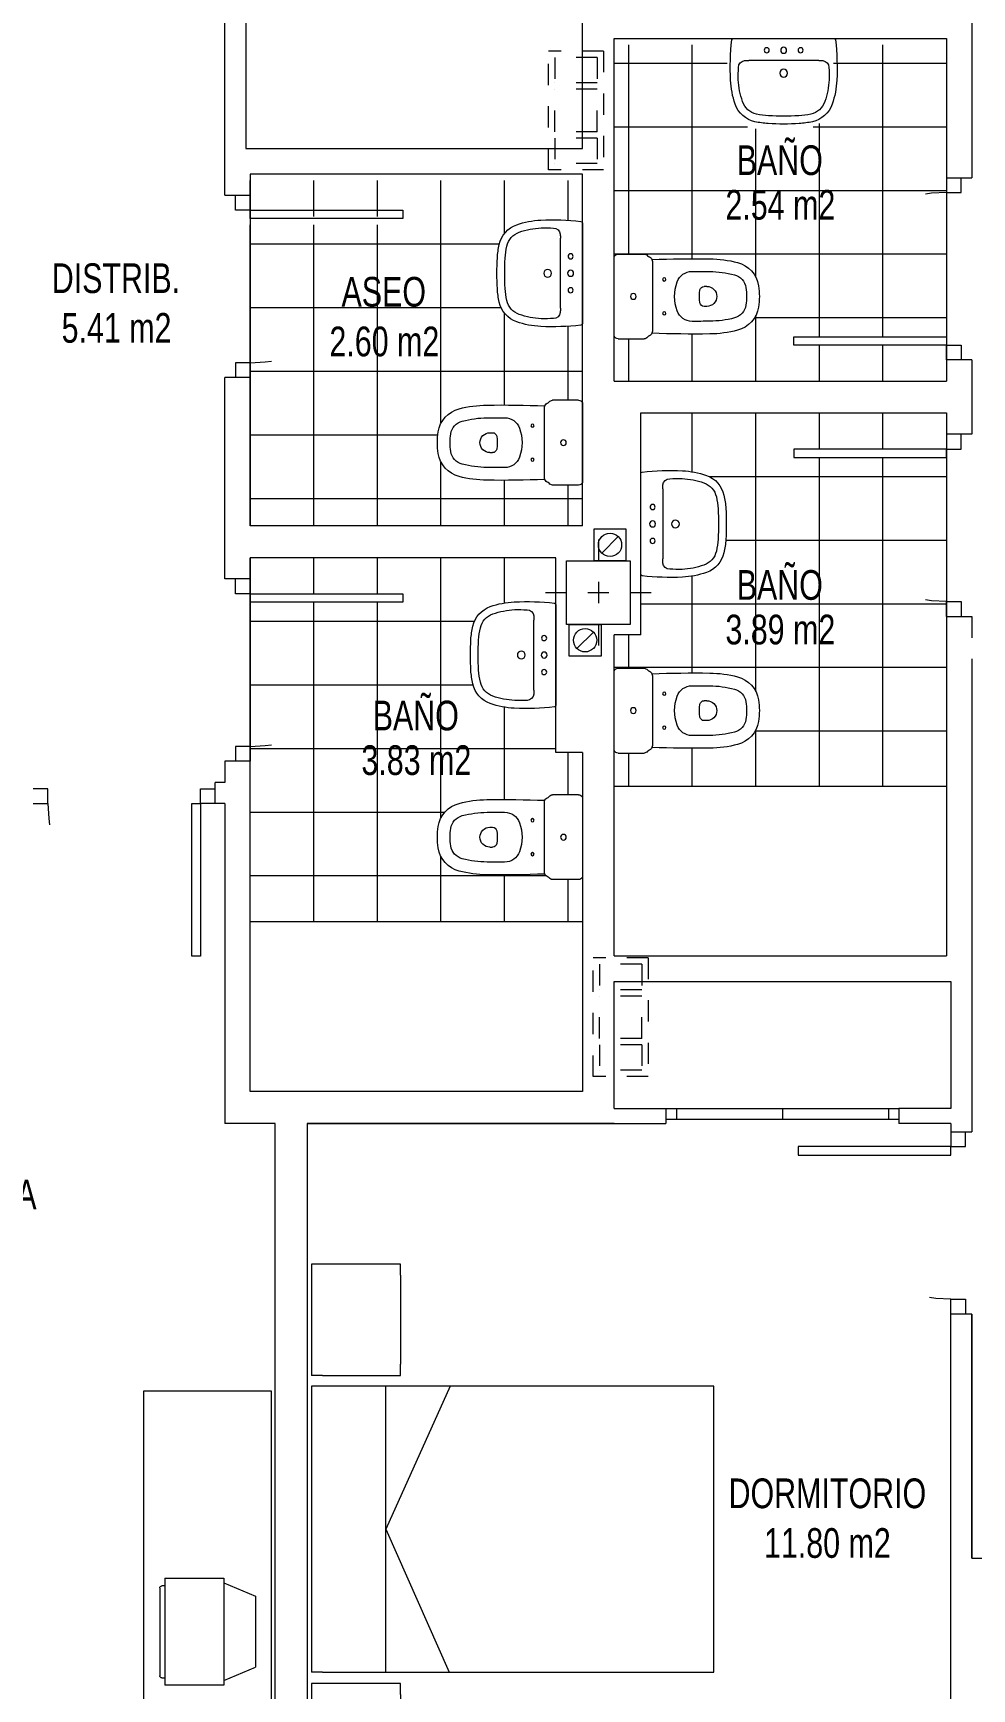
# Model space of a CAD drawing. Header units: millimetres. Extents: x 1426 to 1585, y -58 to 4.
# Drawn here: x 1455.03 to 1459.46, y -51.8 to -43.99 of the extents above; entities that cross this region are included whole.
import ezdxf
from ezdxf.enums import TextEntityAlignment as Align

# ---------------------------------------------------------------- set-up
doc = ezdxf.new("R2010")
doc.units = ezdxf.units.MM
doc.header["$LTSCALE"] = 0.35
for name, pattern in [('DASHDOT', [1, 0.5, -0.25, 0, -0.25]), ('HIDDEN', [0.375, 0.25, -0.125]), ('PUNTOS', [6.35, 0, -6.35])]:
    doc.linetypes.add(name, pattern=pattern)
for name, color, linetype, lineweight in [('BAJANTES', 9, 'Continuous', 0), ('BARRIDO_PUERTA', 251, 'PUNTOS', 0), ('CARPINTERIA', 4, 'Continuous', 0), ('ESCALERAS', 7, 'Continuous', 0), ('GRAFISMOS', 8, 'DASHDOT', 0), ('MUEBLES', 7, 'Continuous', 0), ('MUROS', 1, 'Continuous', 0), ('OCULTO', 11, 'HIDDEN', 0), ('PILARES', 7, 'Continuous', 0), ('SANITARIOS', 7, 'Continuous', 0), ('SOLERIA', 251, 'Continuous', 0), ('SUPERFICIES', 2, 'Continuous', 0), ('TEXTOS', 3, 'Continuous', 0)]:
    doc.layers.add(name, color=color, linetype=linetype, lineweight=lineweight)
doc.styles.add('SWIS721 Lt', font='swisscl.ttf')

# ---------------------------------------------------------------- blocks, each defined once
blk = doc.blocks.new('SHUNT 56x21 OCULTO')
at = {"layer": 'OCULTO'}
for p, q in [((0, 0.2599999999999909), (0, 0)), ((0.5599999999999454, 0.2599999999996783), (0, 0.2599999999999909)), ((0.5599999999999454, 0.2599999999996783), (0.5599999999999739, -1.56319401867222e-13)), ((0.1500000000000909, 0.2300000000000182), (0.0300000000000864, 0.2300000000000182)), ((0.0300000000000864, 0.2300000000000182), (0.0300000000000864, 0.02999999999997272)), ((0.1500000000000909, 0.2300000000000182), (0.1500000000000909, 0.02999999999997272)), ((0.1800000000000637, 0.2300000000000182), (0.1800000000000637, 0.02999999999997272)), ((0.1800000000000637, 0.2300000000000182), (0.3799999999999955, 0.2300000000000182)), ((0.3799999999999955, 0.2300000000000182), (0.3799999999999955, 0.02999999999997272)), ((0.5299999999999727, 0.2299999999998477), (0.4099999999999682, 0.2299999999998477)), ((0.4099999999999682, 0.2299999999998477), (0.4099999999999682, 0.02999999999980218)), ((0.5299999999999727, 0.2299999999998477), (0.5299999999999727, 0.02999999999980218)), ((0, 0), (0.5599999999999739, -1.56319401867222e-13)), ((0.1500000000000909, 0.02999999999997272), (0.0300000000000864, 0.02999999999997272)), ((0.1800000000000637, 0.02999999999997272), (0.3799999999999955, 0.02999999999997272)), ((0.5299999999999727, 0.02999999999980218), (0.4099999999999682, 0.02999999999980218))]:
    blk.add_line(p, q, dxfattribs=at)
blk = doc.blocks.new('PILAR 30x30')
at = {"layer": 'GRAFISMOS', "ltscale": 0.5}
for p, q in [((0, 0.2499999999999858), (0, -0.2499999999999858)), ((0.2499999999999716, 0), (-0.25, 0))]:
    blk.add_line(p, q, dxfattribs=at)
at = {"layer": 'PILARES'}
blk.add_lwpolyline([(0.1499999999999773, -0.1500000000000021), (0.1499999999999773, 0.149999999999995), (-0.1500000000000057, 0.149999999999995), (-0.1500000000000057, -0.1500000000000021)], close=True, dxfattribs=at)
blk = doc.blocks.new('S INODORO1')
at = {"layer": 'SANITARIOS'}
for p, q in [((0.1882334308126161, 0), (-0.1882334308126303, 0)), ((-0.1999999999999886, -0.01822664579822231), (-0.1999999999999886, -0.1409999999999627)), ((0.1999999999999886, -0.01822664579822231), (0.1999999999999886, -0.1409999999999627)), ((-0.1918808964199457, -0.156575817573966), (-0.1880054885781419, -0.1619811544979335)), ((-0.163999997858383, -0.17999999999995), (0.1639999999999873, -0.17999999999995)), ((0.1918808985615499, -0.156575817573966), (0.1880054907197461, -0.1619811544979335)), ((-0.04699999999999704, -0.4369999973025642), (-0.04699999999999704, -0.4242945784064887)), ((0.04699999999999704, -0.4369999973025642), (0.04699999999999704, -0.4242945784064887))]:
    blk.add_line(p, q, dxfattribs=at)
blk.add_lwpolyline([(0.1177193807845924, -0.3673107612016917, 0.3145851973718788), (0.0683515056235251, -0.2970423673297677)], format="xyb", dxfattribs=at)
for centre, radius in [((0, -0.09000000000003183), 0.0135), ((0, -0.09000000000003183), 0.0135), ((-0.0800000000000125, -0.23599999999999), 0.0075), ((0.0800000000000125, -0.23599999999999), 0.0075)]:
    blk.add_circle(centre, radius, dxfattribs=at)
for centre, radius, start, end in [((0.1800000000000068, -0.01822664579822231), 0.02, 0, 65.69011829601511), ((-0.1800000000000068, -0.01822664579822231), 0.02, 114.3098817039974, 180), ((-0.1810000000000116, -0.1409999999999627), 0.019, 180, 235.0627641955378), ((0.1810000021416158, -0.1409999999999627), 0.019, 304.9372358044623, 0), ((-0.1639999999999873, -0.1549999999999727), 0.025, 196.2152195323952, 246.6223783547732), ((5.322258117191922, -0.382957534321692), 5.5, 177.8638331676418, 180.7094562231261), ((-0.163999997858383, -0.1549999999999727), 0.025, 246.6223783547732, 270.000004908241), ((0.1639999999999873, -0.1549999999999727), 0.025, 269.999995091759, 293.3776216452268), ((0.1640000021415915, -0.1549999999999727), 0.025, 293.3776216452268, 343.7847804676048), ((-5.322258117191922, -0.3829575343216884), 5.5, 359.2905437768738, 2.136166832358183), ((-0.04271969101469608, -0.3675264795811017), 0.075, 109.9839884045838, 179.8352030700626), ((0, -0.4850000000000136), 0.2, 70.01601159542828, 109.9839884045838), ((5.322258117191922, -0.382957534321692), 5.44, 179.8352030700626, 180.7094562231265), ((-5.322258117191922, -0.3829575343216884), 5.44, 359.2905437768735, 0.1647969299373794), ((0.3726375855731305, -0.4442485856892517), 0.55, 180.7094562231261, 194.5394939202496), ((0.3726375855731305, -0.4442485856892517), 0.49, 180.7094562231265, 194.5394939202496), ((-0.02700000000001523, -0.4242945784064887), 0.02, 99.71514937207024, 180), ((0, -0.4370000000000118), 0.047, 179.999996711712, 270), ((0, -0.5819999999999936), 0.18, 80.2848506279215, 99.71514937207024), ((0, -0.4370000000000118), 0.047, 270, 3.288288058078042e-06), ((0.02700000000001523, -0.4242945784064887), 0.02, 1.017777498068325e-13, 80.28485062792974), ((-0.3726375855731305, -0.4442485856892517), 0.49, 345.4605060797502, 359.2905437768735), ((-0.3726375855731305, -0.4442485856892517), 0.55, 345.4605021030711, 359.2905437768738), ((-0.03003993384598402, -0.5486842853060807), 0.134, 194.5394815747347, 261.1838169393084), ((-0.03003993384598402, -0.5486842853060807), 0.074, 194.5394815747347, 261.1838169393084), ((0, -0.3550000000000182), 0.27, 261.1838164021437, 278.8161839650988), ((0.03003993384598402, -0.5486842853060807), 0.074, 278.8161830606915, 345.4605184252652), ((0.03003993384598402, -0.5486842853060807), 0.134, 278.8161830606915, 345.4605021030711), ((0, -0.3550000000000182), 0.33, 261.1838164021437, 278.816183965098)]:
    blk.add_arc(centre, radius, start, end, dxfattribs=at)
blk = doc.blocks.new('S LAVABO1')
at = {"layer": 'SANITARIOS'}
for p, q in [((0.2960817150196817, 0), (-0.2960817150196817, 0)), ((-0.2065305105095376, -0.1299999999999955), (0.206530511432959, -0.1299999999999955))]:
    blk.add_line(p, q, dxfattribs=at)
for centre, radius in [((-0.1000000000000227, -0.07000000000005002), 0.015), ((0, -0.07000000000005002), 0.0175), ((0.1000000000000227, -0.07000000000005002), 0.015), ((0, -0.2050000000000409), 0.023)]:
    blk.add_circle(centre, radius, dxfattribs=at)
for centre, radius, start, end in [((-0.2960817150196817, -0.009999999999990905), 0.01, 90, 173.6261614113595), ((0.2960817150196817, -0.009999999999990905), 0.01, 6.373838588640401, 90), ((1.184708166736641, -0.1754125934993453), 1.5, 173.6261614113596, 182.6930360595679), ((-1.184708166736641, -0.1754125934993453), 1.5, 357.3069639404321, 6.3738385886403), ((1.186135394913322, -0.2209411878851597), 1.454, 178.0233761962638, 180.8979986071595), ((-0.2269999999999754, -0.1710000000000491), 0.04, 95.59371676879408, 179.6994568863144), ((-0.2065305105095376, -0.3799999999999955), 0.25, 90.00000021162609, 95.59371676879408), ((0.2065305105095376, -0.3799999999999955), 0.25, 84.4062832312059, 89.99999978837394), ((0.2269999999999754, -0.1710000000000491), 0.04, 0.3005431136856259, 84.4062832312059), ((-1.186135394913322, -0.2209411878851597), 1.454, 359.1020013928405, 1.97662380373624), ((0.18581257366111, -0.2223976351006058), 0.5, 182.6930360595679, 199.340620271271), ((0.18581257366111, -0.2223976351006058), 0.454, 182.6930360595679, 199.340620271271), ((-0.18581257366111, -0.2223976351006058), 0.454, 340.659379728729, 357.3069639404321), ((-0.18581257366111, -0.2223976351006058), 0.5, 340.659379728729, 357.3069639404321), ((-0.1349999999999909, -0.3350000000000364), 0.16, 199.34062003409, 257.4428701847792), ((-0.1349999999999909, -0.3350000000000364), 0.114, 199.34062003409, 257.4428701847792), ((0.1349999999999909, -0.3350000000000364), 0.114, 282.5571298152208, 340.6593799659099), ((0.1349999999999909, -0.3350000000000364), 0.16, 282.5571298152208, 340.6593799659099), ((-0.06107958876236808, -0.003132898885041868), 0.454, 257.4428701847792, 266.4982176842357), ((0, 0.9950000000000045), 1.454, 266.4982176842357, 273.5017823157644), ((0.06107958876236808, -0.003132898885041868), 0.454, 273.5017823157644, 282.5571298152208), ((-0.06107958876236808, -0.003132898885041868), 0.5, 257.4428701847792, 266.4982176842357), ((0, 0.9950000000000045), 1.5, 266.4982176842357, 273.5017823157644), ((0.06107958876236808, -0.003132898885041868), 0.5, 273.5017823157644, 282.5571298152208)]:
    blk.add_arc(centre, radius, start, end, dxfattribs=at)
blk = doc.blocks.new('M TV')
at = {"layer": 'MUEBLES'}
for p, q in [((-0.2303601654439262, -0.1722289567064763), (-0.1675274438043743, -0.02284145670637372)), ((0.1675274438043743, -0.02284145670637372), (-0.1675274438043743, -0.02284145670637372)), ((0.2303601654439262, -0.1722289567064763), (0.1675274438043743, -0.02284145670637372)), ((-0.2523437499999091, -0.1722289567064763), (-0.2523437499999091, -0.4495745455965334)), ((0.2523437499999091, -0.1722289567064763), (-0.2523437499999091, -0.1722289567064763)), ((0.2523437499999091, -0.4495745455965334), (0.2523437499999091, -0.1722289567064763)), ((0.2523437499999091, -0.4495745455965334), (-0.2523437499999091, -0.4495745455965334)), ((0.2154409661770842, -0.4495745455965334), (0.2154409661770842, -0.4643129869309632)), ((0.2053472161769605, -0.4744067369306322), (-0.2089433424189338, -0.4744067369306322))]:
    blk.add_line(p, q, dxfattribs=at)
blk.add_lwpolyline([(-0.2190370924190574, -0.4643129869309632), (-0.2190370924190574, -0.4495745455965334)], dxfattribs=at)
for centre, start, end in [((-0.2087955824222263, -0.4643129869309632), 180, 270), ((0.2054949761741227, -0.4643129869309632), 270, 0)]:
    blk.add_arc(centre, 0.01009374999999807, start, end, dxfattribs=at)
blk = doc.blocks.new('bajante')
at = {"layer": 'BAJANTES'}
blk.add_line((-0.03889087296533944, -0.03889087296518312), (0.03889087296511207, 0.03889087296535365), dxfattribs=at)
blk.add_circle((0, 0), 0.055, dxfattribs=at)
blk = doc.blocks.new('A$C70ED1BAF')
at = {"layer": 'MUEBLES'}
for p, q in [((6.757653636668692e-07, 2.504010243155619), (0.4203018946498105, 2.504010243155619)), ((6.757653636668692e-07, 1.978633719550032), (6.757653636668692e-07, 2.504010243155619)), ((0.4203018946498105, 2.504010243155619), (0.4203018946498105, 2.451472590795049)), ((0.4203018946498105, 2.031171371910602), (0.4203018946498105, 2.451472590795049)), ((0.4203018946498105, 2.031171371910602), (0.4203018946498105, 1.978633719550032)), ((0.05253832812593373, 1.978633719550032), (6.757653636668692e-07, 1.978633719550032)), ((0.4203018946498105, 1.978633719550032), (0.05253832812593373, 1.978633719550032)), ((0.05253832812593373, 1.926096067189462), (6.757653636668692e-07, 1.926096067189462)), ((6.757653636668692e-07, 0.5760960671894679), (6.757653636668692e-07, 1.926096067189462)), ((0.05253832812593373, 1.926096067189462), (1.900000675765341, 1.926096067189462)), ((0.3515605242454285, 1.251096067189465), (0.6507561629969132, 1.926096067189462)), ((0.3515605242454285, 1.926096067189462), (0.3515605242454285, 0.5760960671894679)), ((1.900000675765341, 1.926096067189462), (1.900000675765341, 0.5760960671894679)), ((0.6560701479028239, 0.5760960671894679), (0.3515605242454285, 1.251096067189465)), ((0.05253832812593373, 0.5760960671894679), (6.757653636668692e-07, 0.5760960671894679)), ((1.900000675765341, 0.5760960671894679), (0.05253832812593373, 0.5760960671894679)), ((0.05253832812593373, 0.5253766928542234), (6.757653636668692e-07, 0.5253766928542234)), ((6.757653636668692e-07, 1.692486364390788e-07), (6.757653636668692e-07, 0.5253766928542234)), ((0.05253832812593373, 0.5253766928542234), (0.4203018946498105, 0.5253766928542234)), ((0.4203018946498105, 0.5253766928542234), (0.4203018946498105, 0.4728390404936533)), ((0.4203018946498105, 0.0525378216092065), (0.4203018946498105, 0.4728390404936533)), ((0.4203018946498105, 1.692486364390788e-07), (6.757653636668692e-07, 1.692486364390788e-07)), ((0.4203018946498105, 0.0525378216092065), (0.4203018946498105, 1.692486364390788e-07))]:
    blk.add_line(p, q, dxfattribs=at)
blk = doc.blocks.new('C P072')
at = {"layer": 'BARRIDO_PUERTA'}
blk.add_arc((0.06790447680714351, -0.0008679941265654634), 0.722096044878664, 0.06887229536583446, 86.65797362140653, dxfattribs=at)
at = {"layer": 'CARPINTERIA'}
for p, q in [((0.07000000000016371, 0.7200000000002547), (0.1100000000005821, 0.7200000000002547)), ((0.07000000000016371, 0), (0.07000000000016371, 0.7200000000002547)), ((0.1100000000005821, 0.7200000000002547), (0.1100000000005821, 0)), ((0, 0), (0.07000000000016371, 0)), ((0.1100000000005821, 0), (0.07000000000016371, 0)), ((0.07000000000016371, 0), (0.07000000000016371, -0.07000000000016371)), ((0.7900000000004184, 0), (0.7900000000004184, -0.07000000000016371)), ((0.8600000000005821, -9.094947017729282e-13), (0.7900000000004184, 0)), ((0.07000000000016371, -0.07000000000016371), (0, -0.07000000000016371)), ((0.7900000000004184, -0.07000000000016371), (0.8600000000005821, -0.07000000000061846))]:
    blk.add_line(p, q, dxfattribs=at)
blk = doc.blocks.new('ARMARIO 2H')
at = {"layer": 'CARPINTERIA'}
for p, q in [((0, 0.04999999999999716), (1.099999999999909, 0.04999999999999716)), ((0, 0), (1.099999999999909, 0)), ((0.04999999999995453, 0.04999999999999716), (0.04999999999995453, 0)), ((0.5499999999999545, 0.04999999999999716), (0.5499999999999545, 0)), ((1.049999999999955, 0.04999999999999716), (1.049999999999955, 0))]:
    blk.add_line(p, q, dxfattribs=at)

msp = doc.modelspace()

# ---------------------------------------------------------------- hatches: boundary and pattern name
at = {"layer": 'SOLERIA'}
h = msp.add_hatch(dxfattribs=at)
h.set_pattern_fill('ANSI37', color=256, scale=2.4, angle=45, style=0)
h.set_pattern_definition([(90, (1459.343074115001, -45.63249896577871), (0.3000000000000001, 5.551115123125783e-17), []), (7.016477563892657e-15, (1459.343074115001, -45.63249896577871), (5.551115123125785e-17, -0.3), [])])
h.paths.add_polyline_path([(1457.774759775129, -44.04546500203821), (1458.322051573051, -44.0454650020382, 0.3819936691663465), (1458.314101023351, -44.05257688073088, 0.03958235651460598), (1458.308008766766, -44.24217712675961, 0.07276681690467299), (1458.330140446748, -44.35585648058927, 0.2590936280422781), (1458.423088084366, -44.4384032048111, 0.03953198113714833), (1458.485621438553, -44.44722448070031, 0.03056833146390186), (1458.632212451581, -44.44722448070033, 0.03953198113685166), (1458.694745805768, -44.43840320481127, 0.259093628044552), (1458.787693443386, -44.35585648058877, 0.07276681690441487), (1458.809825123368, -44.24217712675949, 0.03958235651453176), (1458.803732866783, -44.05257688073111, 0.3819936691899143), (1458.795782317083, -44.0454650020382), (1459.343074115002, -44.04546500203818), (1459.343074115002, -44.672498965778), (1459.343074115002, -44.74249896577837, 0.3968827745499991), (1458.623074115001, -45.42249896577809), (1458.623074115001, -45.46249896577852), (1459.343074115001, -45.46249896577851), (1459.343074115001, -45.53249896577867), (1459.343074115001, -45.63249896577869), (1457.774759775128, -45.63249896577872), (1457.774759775128, -45.42073239659261, 0.2947433310892977), (1457.792986420926, -45.43249896577872), (1457.915759775127, -45.43249896577872, 0.2449887211929895), (1457.931335592702, -45.42437986219838), (1457.936740929625, -45.42050445435687, 0.2235592800724317), (1457.95270751693, -45.40641870096488, 0.0124170109987162), (1458.225818477635, -45.40981921705215, 0.06041829651556675), (1458.357084405983, -45.3922475236684, 0.299274096315954), (1458.455860867734, -45.28307640541721, 0.07708787595138099), (1458.455860867734, -45.18192152614027, 0.2992740963171483), (1458.357084405983, -45.07275040788889, 0.06041829651522308), (1458.225818477635, -45.05517871450533, 0.01241701095727827), (1457.952707517841, -45.05857923055858, 0.2235593041810394), (1457.936740929625, -45.04449347505899), (1457.931335592701, -45.04061806721718, 0.2449887056173604), (1457.915759775127, -45.03249896577874), (1457.792986420925, -45.03249896577874, 0.2947433310818954), (1457.774759775128, -45.04426553496437)])
h.paths.add_polyline_path([(1459.343074115002, -44.74249896577837), (1459.343074115001, -45.4224989657781), (1458.623074115001, -45.42249896577809, -0.3968827745499081)], flags=17)
h = msp.add_hatch(dxfattribs=at)
h.set_pattern_fill('ANSI37', color=256, scale=2.4, angle=45, style=0)
h.set_pattern_definition([(90, (1456.056458757405, -44.68546500203601), (0.3000000000000001, 5.551115123125783e-17), []), (7.016477563892657e-15, (1456.056458757405, -44.68546500203601), (5.551115123125785e-17, -0.3), [])])
h.paths.add_polyline_path([(1456.056458757405, -44.8954650020367), (1456.776458757405, -44.8954650020367, -0.3968827745496298), (1456.056458757405, -45.57546500203641)], flags=17)
h.paths.add_polyline_path([(1456.776458757405, -44.8954650020367), (1456.776458757405, -44.85546500203628), (1456.056458757405, -44.85546500203628), (1456.056458757405, -44.7854650020361), (1456.056458757405, -44.68546500203603), (1457.624759775122, -44.68546500203604), (1457.624759775123, -44.88667452929124, 0.3819936691777795), (1457.61764789643, -44.8787239795906, 0.03958235651476268), (1457.428047650401, -44.8726317230056, 0.07276681690386003), (1457.314368296572, -44.89476340298717, 0.2590936280430465), (1457.231821572349, -44.98771104060528, 0.03953198113866117), (1457.22300029646, -45.05024439479433, 0.03056833146309331), (1457.22300029646, -45.19683540781938, 0.03953198113836539), (1457.231821572349, -45.2593687620079, 0.2590936280447745), (1457.314368296572, -45.35231639962677, 0.07276681690356435), (1457.4280476504, -45.37444807960824, 0.03958235651461937), (1457.617647896429, -45.36835582302335, 0.381993669241644), (1457.624759775124, -45.36040527332256), (1457.624759775124, -45.63249896577865), (1457.624759775124, -45.73423921850332, 0.2943509252619563), (1457.606545040019, -45.72249896577848), (1457.483771685817, -45.72249896577848, 0.2449887211929895), (1457.468195868243, -45.73061806935883), (1457.46279053132, -45.73449347720033, 0.2235592800723226), (1457.446823944015, -45.74857923059231, 0.01241701099872648), (1457.17371298331, -45.74517871450507, 0.06041829651556497), (1457.042447054962, -45.76275040788879, 0.2992740963158771), (1456.94367059321, -45.87192152613994, 0.07708787595144666), (1456.94367059321, -45.97307640541696, 0.2992740963170969), (1457.042447054962, -46.08224752366831, 0.06041829651522414), (1457.17371298331, -46.09981921705189, 0.01241701095727834), (1457.446823943104, -46.09641870099861, 0.2235593041811486), (1457.46279053132, -46.11050445649822), (1457.468195868244, -46.11437986434002, 0.2449887056173603), (1457.483771685818, -46.12249896577846), (1457.606545040019, -46.12249896577846, 0.2943509252564289), (1457.624759775124, -46.1107587130539), (1457.624759775124, -46.31527491314381), (1456.056458757405, -46.31527491314414), (1456.056458757405, -45.64546500203677), (1456.056458757405, -45.57546500203641, 0.3968827745496298)])
h = msp.add_hatch(dxfattribs=at)
h.set_pattern_fill('ANSI37', color=256, scale=2.4, angle=45, style=0)
h.set_pattern_definition([(90, (1459.343070276846, -45.78249896577867), (-0.3, 5.551115123125783e-17), []), (180, (1459.343070276846, -45.78249896577867), (-5.551115123125783e-17, -0.3), [])])
h.paths.add_polyline_path([(1459.343070276845, -45.78249896577867), (1457.899758759901, -45.78249896577867), (1457.899758759901, -46.06920222199743, -0.3819936691815962), (1457.906870638594, -46.06125167229669, -0.03958235651452457), (1458.096470884622, -46.05515941571177, -0.0727668169043201), (1458.210150238451, -46.07729109569363, -0.2590936280423467), (1458.292696962674, -46.17023873331156, -0.03953198113739871), (1458.301518238563, -46.23277208749857, -0.03056833146378826), (1458.301518238563, -46.37936310052694, -0.03953198113719427), (1458.292696962674, -46.44189645471364, -0.2590936280453404), (1458.210150238451, -46.53484409233284, -0.07276681690386437), (1458.096470884622, -46.55697577231444, -0.03958235651457206), (1457.906870638594, -46.55088351572952, -0.3819936691826774), (1457.899758759901, -46.54293296602874), (1457.899758759901, -46.82963622224756), (1457.774759775122, -46.82963622224756), (1457.774759775121, -46.99845611666601, -0.2947433311020194), (1457.79298642092, -46.98668954747914), (1457.915759775121, -46.98668954747914, -0.2449887212017471), (1457.931335592696, -46.9948086510598), (1457.936740929619, -46.99868405890098, -0.2235592800706165), (1457.952707516923, -47.01276981229299, -0.01241701099872644), (1458.225818477629, -47.00936929620573, -0.06041829651556509), (1458.357084405977, -47.02694098958944, -0.2992740963168212), (1458.455860867728, -47.1361121078407, -0.07708787595175898), (1458.455860867728, -47.23726698711813, -0.2992740963157645), (1458.357084405976, -47.34643810536896, -0.06041829651501579), (1458.225818477629, -47.36400979875252, -0.01241701095730912), (1457.952707517834, -47.36060928269927, -0.2235593041792515), (1457.936740929619, -47.37469503819887), (1457.931335592695, -47.37857044604068, -0.2449887056174248), (1457.915759775121, -47.38668954747911), (1457.792986420919, -47.38668954747911, -0.2947433311151755), (1457.774759775121, -47.3749229782911), (1457.774759775121, -47.54374287271067), (1459.343070276845, -47.54374287271067), (1459.343070276845, -46.7424989657793), (1459.343070276846, -46.67249896577917, -0.3968827745495841), (1458.623070276846, -45.99249896577933), (1458.623070276846, -45.95249896577891), (1459.343070276846, -45.95249896577891), (1459.343070276846, -45.88249896577875)])
h.paths.add_polyline_path([(1459.343074115001, -45.99249896577933), (1458.623070276846, -45.99249896577933, 0.39688277458772), (1459.343070276941, -46.67249896577917), (1459.343074115, -46.67249896577917)])
h = msp.add_hatch(dxfattribs=at)
h.set_pattern_fill('ANSI37', color=256, scale=2.4, angle=45, style=0)
h.set_pattern_definition([(90, (1456.056458757405, -46.46527491314417), (0.3000000000000001, 5.551115123125783e-17), []), (7.016477563892657e-15, (1456.056458757405, -46.46527491314417), (5.551115123125785e-17, -0.3), [])])
h.paths.add_polyline_path([(1456.056458757405, -46.56527491314431), (1456.056458757405, -46.46527491314417), (1457.499758759902, -46.46527491314416), (1457.499758759902, -46.68764352091175, 0.3819936691896429), (1457.492646881209, -46.67969297121098, 0.03958235651457175), (1457.30304663518, -46.67360071462608, 0.07276681690386003), (1457.189367281352, -46.69573239460765, 0.2590936280430465), (1457.106820557129, -46.78868003222576, 0.03953198113866117), (1457.09799928124, -46.85121338641481, 0.03056833146309331), (1457.097999281239, -46.99780439943986, 0.03953198113836539), (1457.106820557129, -47.06033775362837, 0.2590936280447745), (1457.189367281352, -47.15328539124725, 0.07276681690356435), (1457.30304663518, -47.17541707122872, 0.03958235651461937), (1457.492646881209, -47.16932481464383, 0.3819936691677928), (1457.499758759901, -47.16137426494306), (1457.499758759901, -47.38374287271068), (1457.62475977512, -47.38374287271068), (1457.624759775119, -47.59550944189806, 0.2947433311066933), (1457.606533129321, -47.58374287271067), (1457.483759775119, -47.58374287271067, 0.2449887211929895), (1457.468183957545, -47.59186197629101), (1457.462778620621, -47.59573738413252, 0.2235592800723226), (1457.446812033317, -47.6098231375245, 0.01241701099872648), (1457.173701072611, -47.60642262143726, 0.06041829651556497), (1457.042435144263, -47.62399431482098, 0.2992740963158771), (1456.943658682512, -47.73316543307213, 0.07708787595144666), (1456.943658682512, -47.83432031234915, 0.2992740963170969), (1457.042435144264, -47.9434914306005, 0.06041829651522414), (1457.173701072611, -47.96106312398408, 0.01241701095727834), (1457.446812032405, -47.9576626079308, 0.2235593041811486), (1457.462778620621, -47.97174836343041), (1457.468183957545, -47.97562377127221, 0.2449887056173603), (1457.483759775119, -47.98374287271065), (1457.606533129321, -47.98374287271065, 0.2947433310677405), (1457.624759775118, -47.97197630352593), (1457.624759775117, -48.18374287271067), (1456.056462595559, -48.18374287271081), (1456.056462595559, -47.42527491314503), (1456.056462283151, -47.35527490889788, 0.3968813616116731), (1456.776458757406, -46.67527491314488), (1456.776458757405, -46.63527491314447), (1456.056459069813, -46.63527491314446)])
h.paths.add_polyline_path([(1456.056459248332, -46.67527491314489), (1456.776458757406, -46.67527491314488, -0.3968813616116731), (1456.056462283151, -47.35527490889788)], flags=17)

# ---------------------------------------------------------------- linework, layer by layer
at = {"layer": 'ESCALERAS'}
for points in [[(1457.82977755441, -46.32963622224773), (1457.82977755441, -46.47963622224759), (1457.679777554411, -46.47963622224759), (1457.679777554411, -46.32963622224773)], [(1457.712259267511, -46.77963622224758), (1457.712259267511, -46.92963622224744), (1457.562259267511, -46.92963622224744), (1457.562259267511, -46.77963622224758)]]:
    msp.add_lwpolyline(points, close=True, dxfattribs=at)
at = {"layer": 'MUEBLES'}
msp.add_lwpolyline([(1455.554934907628, -50.39531223856002), (1456.154934907627, -50.39531223856002), (1456.154934907627, -52.63851838776807), (1455.554934907628, -52.63851838776807)], close=True, dxfattribs=at)
at = {"layer": 'MUROS'}
for p, q in [((1455.936458757405, -44.75546500203598), (1455.936458757405, -43.76546500203605)), ((1459.463074115002, -43.86546500203605), (1459.463074115002, -44.67249896577786)), ((1457.624759775121, -44.53546500203553), (1457.624759775121, -43.93546500203597)), ((1457.774759775128, -44.015465002036), (1459.343070276846, -44.015465002036)), ((1456.036465418486, -44.53546500203598), (1457.624759775121, -44.53546500203553)), ((1459.343070276845, -44.67249896577803), (1459.463074115002, -44.67249896577786)), ((1455.936458757405, -44.75546500203598), (1456.056458757404, -44.75546500203607)), ((1459.463074115001, -45.53249896577873), (1459.343070276846, -45.53249896577861)), ((1456.056458757405, -45.61546500203665), (1455.936458757407, -45.61546500203682)), ((1457.624759775124, -45.63249896577864), (1457.624759775124, -45.6324989657783)), ((1457.624759775124, -46.31527491314378), (1457.624759775124, -45.63249896577832)), ((1459.463074115001, -45.88249896577864), (1459.343070276846, -45.88249896577875)), ((1459.343070276845, -46.74249896577933), (1459.463074115002, -46.7424989657795)), ((1455.936462595558, -47.42527491314493), (1455.936462595558, -47.52527491314495)), ((1456.056458757404, -47.42527491314505), (1455.936462595558, -47.42527491314493)), ((1455.891462595556, -47.62527491314351), (1455.891462595557, -47.52527491314494)), ((1455.936462595555, -47.52527491314493), (1455.891462595557, -47.52527491314494)), ((1455.891462595556, -47.62527491314351), (1455.891462595557, -47.5552749131438)), ((1455.936462595555, -47.62527491314493), (1455.891462595556, -47.62527491314493)), ((1455.936462595555, -47.62527491314493), (1455.891462595556, -47.62527491314493)), ((1457.774759775119, -49.06374287270955), (1457.774759775119, -48.46374287271041)), ((1457.774759775119, -48.46374287271041), (1459.363074115, -48.46374287271066)), ((1457.774759775119, -49.06374287270955), (1458.01891694506, -49.06374287270956)), ((1458.01891694506, -49.06374287270956), (1458.01891694506, -49.13374287271012)), ((1459.11891694506, -49.06374287270956), (1459.11891694506, -49.13374287270987)), ((1459.363074115, -49.0637428727095), (1459.11891694506, -49.06374287270956)), ((1459.363074115, -49.1337428727098), (1459.11891694506, -49.13374287270987)), ((1459.363074114996, -49.17308263230579), (1459.463074114999, -49.17308263230591)), ((1459.463074114998, -51.18546499257812), (1460.23175115585, -51.18546499257803))]:
    msp.add_line(p, q, dxfattribs=at)
at = {"layer": 'MUROS', "lineweight": 0}
for p, q in [((1456.036465418487, -43.935465002036), (1456.036465418486, -44.53546500203598)), ((1457.774759775127, -45.63249896577869), (1457.774759775128, -44.015465002036)), ((1459.343070276846, -44.015465002036), (1459.343070276846, -44.67249896577803)), ((1457.624759775122, -44.65546500203596), (1456.056458757404, -44.65546500203596)), ((1456.056458757404, -44.65546500203596), (1456.056458757404, -44.75546500203607)), ((1457.624759775124, -45.63249896577864), (1457.624759775122, -44.65546500203596)), ((1459.343070276846, -45.53249896577861), (1459.343070276846, -45.63249896577869)), ((1459.463074115001, -45.53249896577873), (1459.463074115, -45.88249896577864)), ((1455.936458757405, -46.56527491314429), (1455.936458757405, -45.61546500203682)), ((1456.056458757405, -45.61546500203665), (1456.056458757405, -46.31527491314426)), ((1457.774759775127, -45.63249896577869), (1459.343070276846, -45.63249896577869)), ((1457.899758759901, -46.82963622224756), (1457.899758759901, -45.78249896577867)), ((1457.899758759901, -45.78249896577867), (1459.343070276846, -45.78249896577867)), ((1459.343070276845, -45.7824989657787), (1459.343070276845, -45.88249896577875)), ((1457.624759775124, -46.31527491314378), (1456.056458757405, -46.31527491314412)), ((1456.056458757405, -46.46527491314427), (1456.056458757405, -46.56527491314426)), ((1457.499758759902, -46.46527491314413), (1456.056458757405, -46.46527491314416)), ((1456.056458757405, -46.56527491314426), (1455.936458757405, -46.56527491314429)), ((1459.343070276845, -46.7424989657793), (1459.343070276845, -48.34374287271068)), ((1459.463074115, -46.7424989657795), (1459.463074115001, -46.84249896577951)), ((1457.774759775119, -48.34374287271066), (1457.774759775122, -46.82963622224756)), ((1457.899758759901, -46.82963622224756), (1457.774759775122, -46.82963622224756)), ((1459.463074115001, -46.94249896577951), (1459.463074114998, -49.17308263230591)), ((1457.624759775119, -47.38374287271066), (1457.624759775115, -48.98374287271062)), ((1456.056458757418, -48.98374287271076), (1456.056458757404, -47.42527491314505)), ((1455.936462595558, -47.62527491314493), (1455.936462595558, -49.13374287271077)), ((1457.77475977512, -48.34374287271066), (1459.343070276845, -48.34374287271068)), ((1459.363074115, -48.46374287271066), (1459.363074115, -49.0637428727095)), ((1457.624759775115, -48.98374287271062), (1456.056458757418, -48.98374287271076)), ((1456.174934907627, -49.13374287271077), (1455.936462595558, -49.13374287271077)), ((1456.174934907628, -52.66477186927771), (1456.174934907627, -49.13374287271077)), ((1457.774759775119, -49.13374287271031), (1456.324934907628, -49.13374287271077)), ((1456.324934907628, -49.13374287271077), (1456.324934907628, -52.66626936678134)), ((1456.324934907628, -49.13374287271077), (1458.01891694506, -49.13374287271012)), ((1459.363074115, -49.1337428727098), (1459.363074115, -49.17308263230579)), ((1459.363074114997, -52.69691283025301), (1459.363074114998, -50.03308263230646)), ((1459.463074114997, -50.03308263230655), (1459.363074114998, -50.03308263230646)), ((1459.463064408252, -50.03308263230655), (1459.46306440825, -51.18546499257829)), ((1459.463074114998, -51.18546499257812), (1459.463074114997, -50.03308263230655))]:
    msp.add_line(p, q, dxfattribs=at)
msp.add_lwpolyline([(1457.62475774468, -47.38374287271066), (1457.4997587599, -47.38374287271066), (1457.499758759902, -46.46527491314413)], dxfattribs=at)
at = {"layer": 'SANITARIOS'}
for p, q in [((1457.77475977512, -47.54374287271067), (1459.343070276845, -47.54374287271067)), ((1457.624759775115, -48.18374287271064), (1456.056458757418, -48.18374287271078))]:
    msp.add_line(p, q, dxfattribs=at)
at = {"layer": 'SOLERIA'}
for p, q in [((1459.343074115002, -44.67249896577809), (1459.343074115001, -45.53249896577867)), ((1456.056458757405, -44.7854650020361), (1456.056458757405, -45.64546500203677)), ((1459.343074115001, -45.88249896577874), (1459.343074115, -46.74249896577938)), ((1456.056458757405, -46.56527491314429), (1456.056462595559, -47.42527491314502))]:
    msp.add_line(p, q, dxfattribs=at)

# ---------------------------------------------------------------- block references
at = {"layer": 'BAJANTES', "rotation": 180}
for p in [(1457.754777554409, -46.40463622224766), (1457.637259267511, -46.85463622224751)]:
    msp.add_blockref('bajante', p, dxfattribs=at)
at = {"layer": 'CARPINTERIA'}
for p, rotation in [((1459.343070276846, -45.53249896577861), 90), ((1456.056458757404, -44.75546500203607), 270), ((1456.056458757405, -46.56527491314426), 270), ((1455.891462595556, -47.62527491314442), 180)]:
    msp.add_blockref('C P072', p, dxfattribs=dict(at, rotation=rotation))
at = {"layer": 'CARPINTERIA', "xscale": -1, "rotation": 90}
for p in [(1459.343070276846, -45.88249896577875), (1459.363074114996, -49.17308263230579)]:
    msp.add_blockref('C P072', p, dxfattribs=at)
at = {"layer": 'CARPINTERIA'}
msp.add_blockref('ARMARIO 2H', (1458.01891694506, -49.11374287270957), dxfattribs=at)
at = {"layer": 'MUEBLES', "xscale": -1}
for name, p, rotation in [('A$C70ED1BAF', (1456.344934231863, -49.79735462259949), 180), ('M TV', (1456.103559004446, -51.53113358155039), 270)]:
    msp.add_blockref(name, p, dxfattribs=dict(at, rotation=rotation))
at = {"layer": 'OCULTO', "xscale": -1, "rotation": 270}
for p in [(1457.464759775128, -44.635465002036), (1457.674759775115, -48.9130826323057)]:
    msp.add_blockref('SHUNT 56x21 OCULTO', p, dxfattribs=at)
at = {"layer": 'PILARES', "xscale": -1}
msp.add_blockref('PILAR 30x30', (1457.699766436202, -46.62963622224757), dxfattribs=at)
at = {"layer": 'SANITARIOS', "xscale": -0.7999999999999545, "yscale": 0.8000000000000114, "zscale": 0.8}
msp.add_blockref('S LAVABO1', (1458.574597964777, -44.01546500203597), dxfattribs=at)
at = {"layer": 'SANITARIOS', "xscale": -0.8000000000000114, "yscale": 0.8000000000000114, "zscale": 0.8}
for p, rotation in [((1457.624759775121, -45.12353990130691), 270), ((1457.899758759901, -46.30606759401311), 90), ((1457.499758759901, -46.92450889292738), 270)]:
    msp.add_blockref('S LAVABO1', p, dxfattribs=dict(at, rotation=rotation))
at = {"layer": 'SANITARIOS', "xscale": -1}
for p, rotation in [((1457.774759775127, -45.23249896577872), 90), ((1457.624771685817, -45.92249896577846), 270), ((1457.774759775121, -47.18668954747913), 90), ((1457.624759775118, -47.78374287271072), 270)]:
    msp.add_blockref('S INODORO1', p, dxfattribs=dict(at, rotation=rotation))

# ---------------------------------------------------------------- texts
at = {"layer": 'SUPERFICIES', "style": 'SWIS721 Lt'}
for s, p in [('2.54 m2', (1458.558915025987, -44.73034730498712)), ('5.41 m2', (1455.425348034341, -45.31094214277843)), ('2.60 m2', (1456.689560930621, -45.37501669040756)), ('3.89 m2', (1458.558915025983, -46.73406535110534)), ('3.83 m2', (1456.840609266266, -47.35013514788248)), ('11.80 m2', (1458.780842892788, -51.04334566315214))]:
    msp.add_text(s, height=0.14, dxfattribs=at).set_placement(p, align=Align.TOP_CENTER)
at = {"layer": 'TEXTOS', "style": 'SWIS721 Lt'}
for s, p in [('BAÑO', (1458.556159184405, -44.57169681130979)), ('DISTRIB.', (1455.422592192759, -45.14657736338681)), ('ASEO', (1456.68680508904, -45.21065191101595)), ('BAÑO', (1458.556159184401, -46.57541485742802)), ('BAÑO', (1456.837853424685, -47.19148465420515)), ('SALÓN-COMEDOR-COCINA', (1454.103137622493, -49.45196766423624)), ('DORMITORIO', (1458.780842892788, -50.87898088376052))]:
    msp.add_text(s, height=0.14, dxfattribs=at).set_placement(p, align=Align.MIDDLE)

doc.saveas('drawing.dxf')
